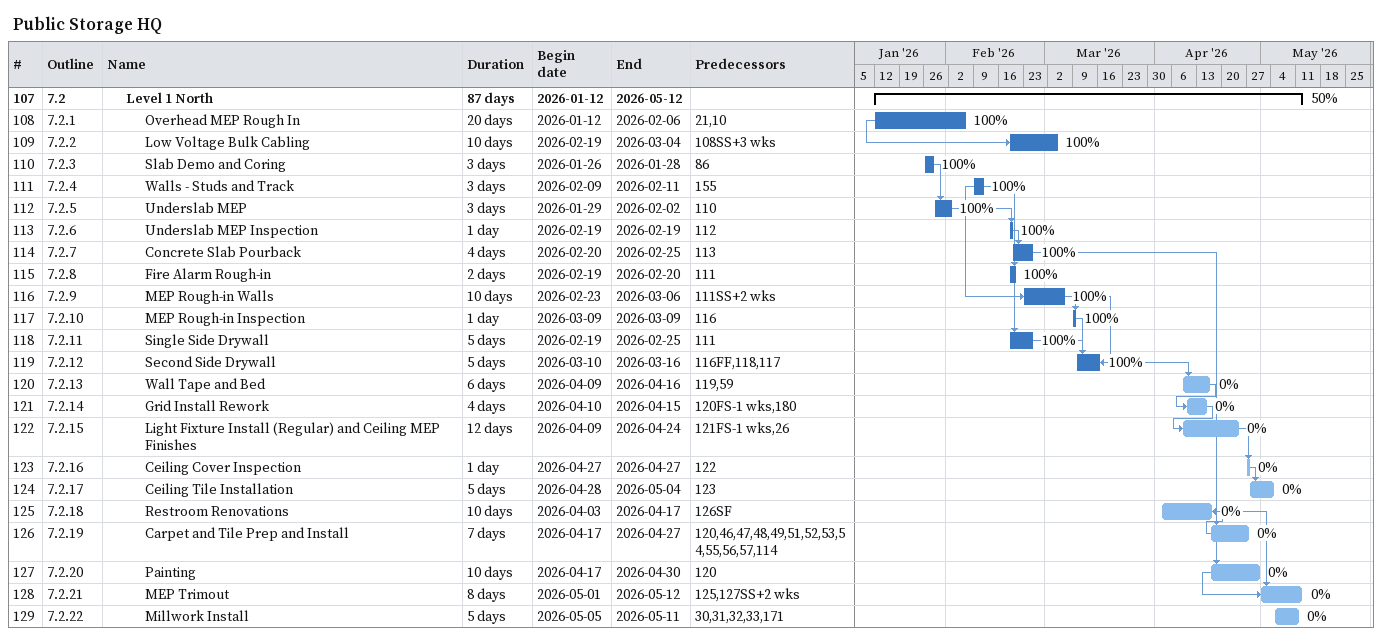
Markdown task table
Public Storage HQ

| ID | WBS | Task | Duration | Start | Finish | Predecessors | % complete |
|---|---|---|---|---|---|---|---|
| 107 | 7.2 | **Level 1 North** | 87d | 2026-01-12 | 2026-05-12 |  | 50 |
| 108 | 7.2.1 | Overhead MEP Rough In | 20d | 2026-01-12 | 2026-02-06 | 21, 10 | 100 |
| 109 | 7.2.2 | Low Voltage Bulk Cabling | 10d | 2026-02-19 | 2026-03-04 | 108SS+3w | 100 |
| 110 | 7.2.3 | Slab Demo and Coring | 3d | 2026-01-26 | 2026-01-28 | 86 | 100 |
| 111 | 7.2.4 | Walls - Studs and Track | 3d | 2026-02-09 | 2026-02-11 | 155 | 100 |
| 112 | 7.2.5 | Underslab MEP | 3d | 2026-01-29 | 2026-02-02 | 110 | 100 |
| 113 | 7.2.6 | Underslab MEP Inspection | 1d | 2026-02-19 | 2026-02-19 | 112 | 100 |
| 114 | 7.2.7 | Concrete Slab Pourback | 4d | 2026-02-20 | 2026-02-25 | 113 | 100 |
| 115 | 7.2.8 | Fire Alarm Rough-in | 2d | 2026-02-19 | 2026-02-20 | 111 | 100 |
| 116 | 7.2.9 | MEP Rough-in Walls | 10d | 2026-02-23 | 2026-03-06 | 111SS+2w | 100 |
| 117 | 7.2.10 | MEP Rough-in Inspection | 1d | 2026-03-09 | 2026-03-09 | 116 | 100 |
| 118 | 7.2.11 | Single Side Drywall | 5d | 2026-02-19 | 2026-02-25 | 111 | 100 |
| 119 | 7.2.12 | Second Side Drywall | 5d | 2026-03-10 | 2026-03-16 | 116FF, 118, 117 | 100 |
| 120 | 7.2.13 | Wall Tape and Bed | 6d | 2026-04-09 | 2026-04-16 | 119, 59 | 0 |
| 121 | 7.2.14 | Grid Install Rework | 4d | 2026-04-10 | 2026-04-15 | 120FS-1w, 180 | 0 |
| 122 | 7.2.15 | Light Fixture Install (Regular) and Ceiling MEP Finishes | 12d | 2026-04-09 | 2026-04-24 | 121FS-1w, 26 | 0 |
| 123 | 7.2.16 | Ceiling Cover Inspection | 1d | 2026-04-27 | 2026-04-27 | 122 | 0 |
| 124 | 7.2.17 | Ceiling Tile Installation | 5d | 2026-04-28 | 2026-05-04 | 123 | 0 |
| 125 | 7.2.18 | Restroom Renovations | 10d | 2026-04-03 | 2026-04-17 | 126SF | 0 |
| 126 | 7.2.19 | Carpet and Tile Prep and Install | 7d | 2026-04-17 | 2026-04-27 | 120, 46, 47, 48, 49, 51, 52, 53, 54, 55, 56, 57, 114 | 0 |
| 127 | 7.2.20 | Painting | 10d | 2026-04-17 | 2026-04-30 | 120 | 0 |
| 128 | 7.2.21 | MEP Trimout | 8d | 2026-05-01 | 2026-05-12 | 125, 127SS+2w | 0 |
| 129 | 7.2.22 | Millwork Install | 5d | 2026-05-05 | 2026-05-11 | 30, 31, 32, 33, 171 | 0 |
